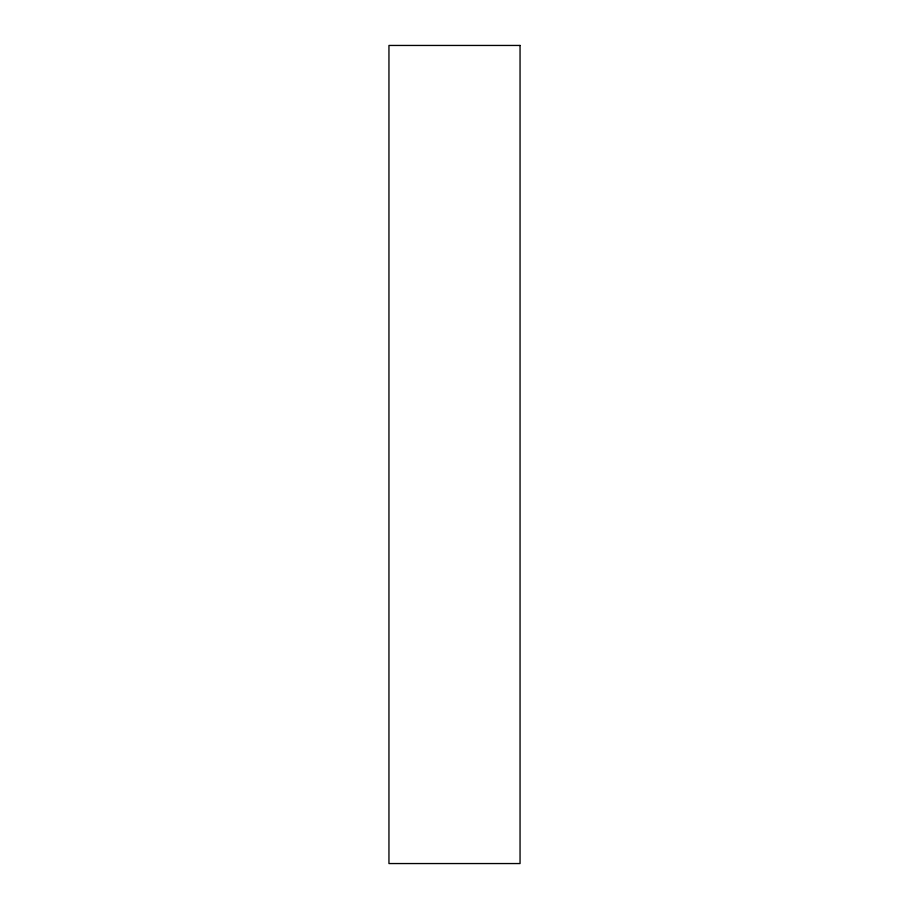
<?xml version="1.0" encoding="UTF-8"?>
<svg xmlns="http://www.w3.org/2000/svg" width="909" height="909" viewBox="0 0 909 909"><rect width="100%" height="100%" fill="white"/><g stroke="black" fill="none" stroke-linecap="round" stroke-linejoin="round"><path stroke-width="1.36" d="M520.05 45.45L388.95 45.45L388.95 863.55L520.05 863.55L520.05 45.45"/></g></svg>
